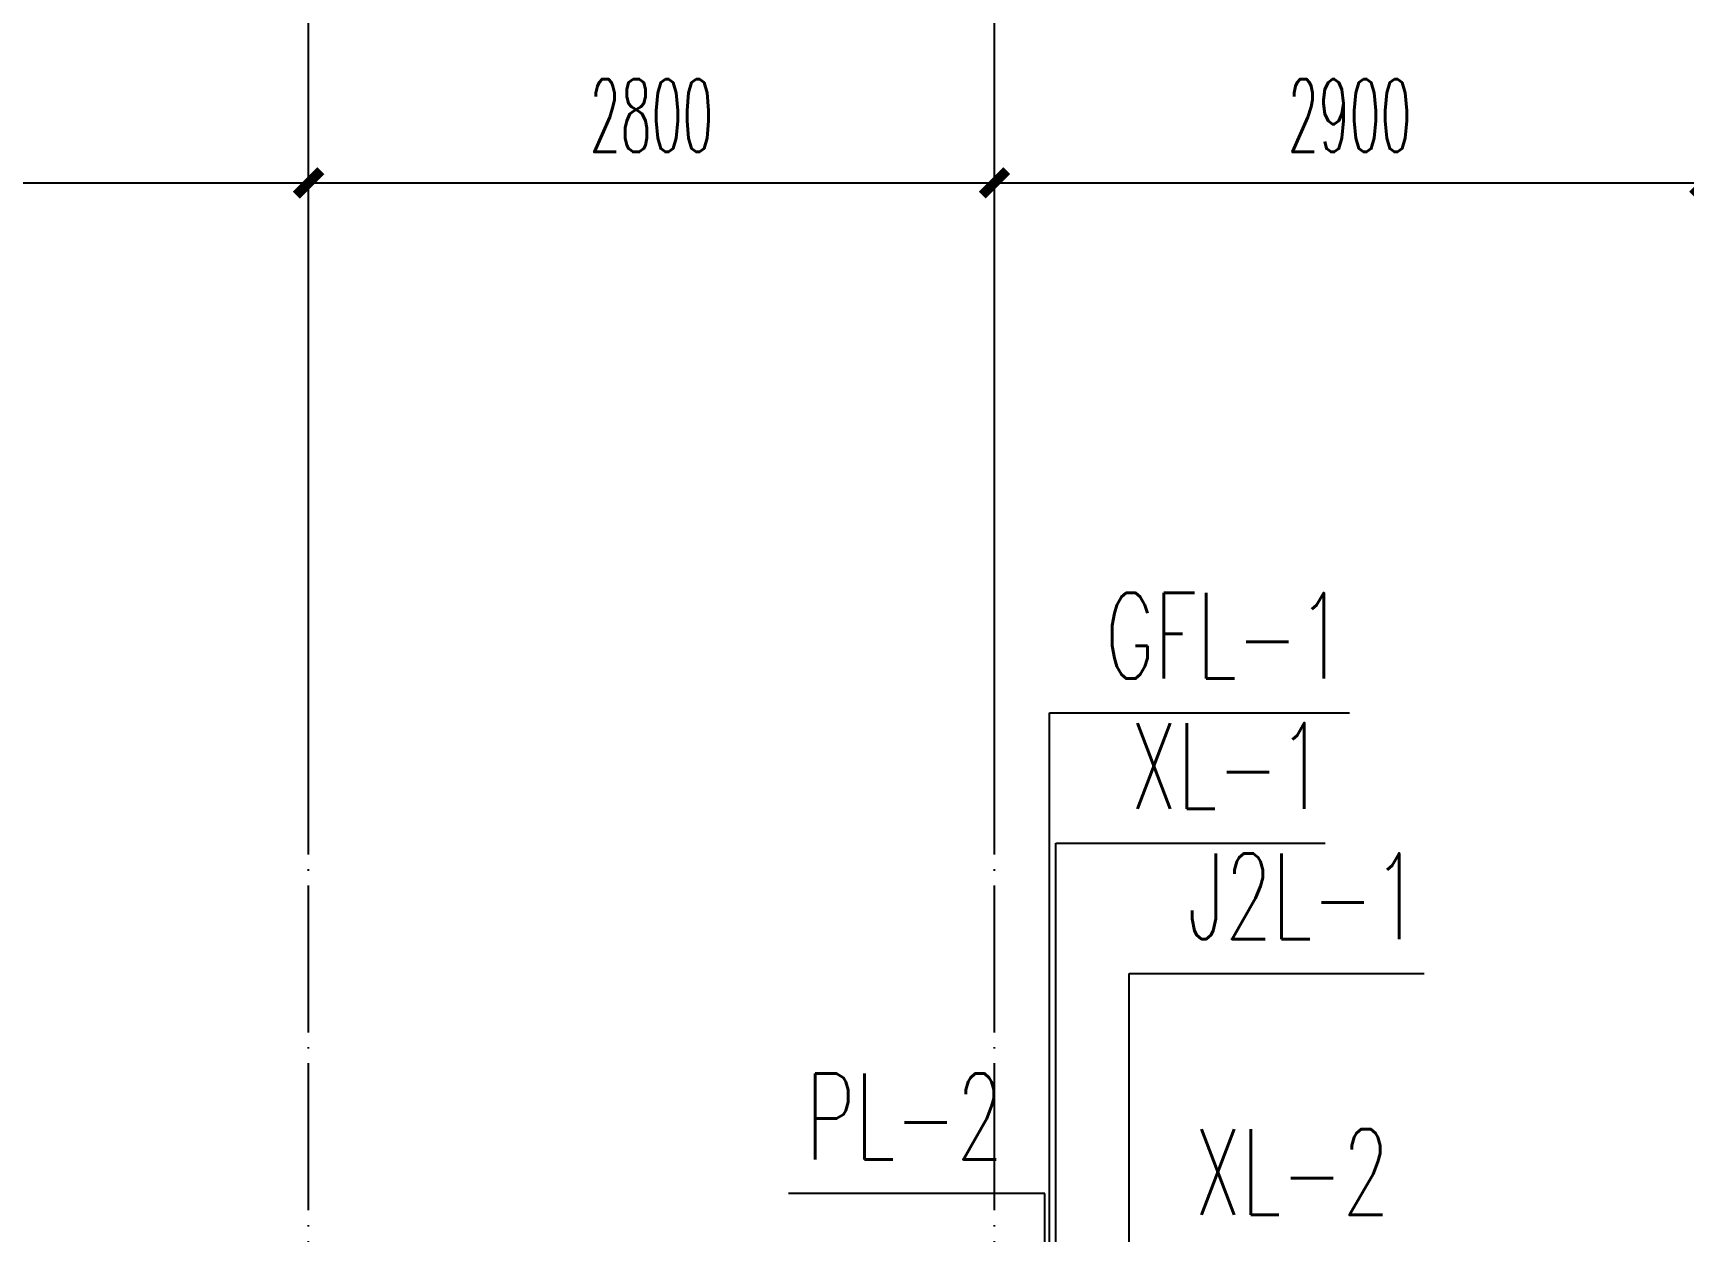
# Model space of a CAD drawing. Extents: x 27938 to 1507990, y 110129 to 923079.
# Drawn here: x 837891 to 844632, y 296978 to 301872 of the extents above; entities that cross this region are included whole.
import ezdxf

# ---------------------------------------------------------------- set-up
doc = ezdxf.new("R2010")
doc.units = 0
doc.header["$LTSCALE"] = 1000
doc.header["$MEASUREMENT"] = 0
doc.linetypes.add('DOTE', pattern=[2.42, 2, -0.2, 0.02, -0.2])
for name, color, linetype in [('----建筑底图', 8, 'Continuous'), ('AXIS', 3, 'Continuous'), ('DIM_不分区消火栓', 1, 'Continuous'), ('DIM_管井排水', 5, 'Continuous'), ('DIM_给水', 3, 'Continuous'), ('DIM_餐饮排水', 31, 'Continuous'), ('DOTE', 1, 'Continuous')]:
    doc.layers.add(name, color=color, linetype=linetype)
doc.styles.add('_TCH_DIM_T3', font='SIMPLEX.shx', dxfattribs={"width": 0.494118, "bigfont": 'GBCBIG.shx'})
doc.styles.add('_TWT_SERIAL', font='SIMPLEX', dxfattribs={"width": 0.8, "height": 3.5, "bigfont": 'HZTXT'})
doc.dimstyles.new('_TCH_ARCH&&100', dxfattribs={"dimtxt": 297.5, "dimasz": 100, "dimexe": 250, "dimexo": 300, "dimgap": 126.25, "dimtad": 1, "dimdec": 0, "dimzin": 0, "dimdsep": 46, "dimtxsty": '_TCH_DIM_T3', "dimblk": 'ARCHTICK', "dimcen": 0.09, "dimclrt": 4, "dimazin": 2, "dimtfac": 1, "dimtdec": 0, "dimtix": 1, "dimtmove": 2, "dimatfit": 3, "dimfxl": 100, "dimtolj": 1, "dimtzin": 0, "dimarcsym": 0})

# ---------------------------------------------------------------- blocks, each defined once
blk = doc.blocks.new('_ArchTick')
at = {"color": 0, "linetype": 'ByBlock', "const_width": 0.4}
blk.add_lwpolyline([(-0.5, -0.5), (0.5, 0.5)], dxfattribs=at)
blk = doc.blocks.new('*D1135')
at = {"layer": 'AXIS', "color": 0, "lineweight": -2}
for p, q in [((22502.5, -14349.8), (22502.5, -11899.8)), ((25402.5, -14349.8), (25402.5, -11899.8)), ((22502.5, -12149.8), (25402.5, -12149.8))]:
    blk.add_line(p, q, dxfattribs=at)
at = {"layer": 'Defpoints', "color": 0}
for p in [(25402.5, -12149.8), (22502.5, -14649.8), (25402.5, -14649.8)]:
    blk.add_point(p, dxfattribs=at)
at = {"layer": 'AXIS', "color": 0, "lineweight": -2, "xscale": 100, "yscale": 100, "zscale": 100, "rotation": 180}
blk.add_blockref('_ArchTick', (22502.5, -12149.8), dxfattribs=at)
at = {"layer": 'AXIS', "color": 0, "lineweight": -2, "xscale": 100, "yscale": 100, "zscale": 100}
blk.add_blockref('_ArchTick', (25402.5, -12149.8), dxfattribs=at)
at = {"layer": 'AXIS', "color": 4, "insert": (23952.5, -11874.8), "char_height": 297.5, "attachment_point": 5, "style": '_TCH_DIM_T3'}
blk.add_mtext('\\A1;2900', dxfattribs=at)
blk = doc.blocks.new('*D1136')
at = {"layer": 'AXIS', "color": 0, "lineweight": -2}
for p, q in [((25402.5, -14349.8), (25402.5, -11899.8)), ((28202.5, -14349.8), (28202.5, -11899.8)), ((25402.5, -12149.8), (28202.5, -12149.8))]:
    blk.add_line(p, q, dxfattribs=at)
at = {"layer": 'Defpoints', "color": 0}
for p in [(28202.5, -12149.8), (25402.5, -14649.8), (28202.5, -14649.8)]:
    blk.add_point(p, dxfattribs=at)
at = {"layer": 'AXIS', "color": 0, "lineweight": -2, "xscale": 100, "yscale": 100, "zscale": 100, "rotation": 180}
blk.add_blockref('_ArchTick', (25402.5, -12149.8), dxfattribs=at)
at = {"layer": 'AXIS', "color": 0, "lineweight": -2, "xscale": 100, "yscale": 100, "zscale": 100}
blk.add_blockref('_ArchTick', (28202.5, -12149.8), dxfattribs=at)
at = {"layer": 'AXIS', "color": 4, "insert": (26802.5, -11874.8), "char_height": 297.5, "attachment_point": 5, "style": '_TCH_DIM_T3'}
blk.add_mtext('\\A1;2800', dxfattribs=at)
blk = doc.blocks.new('*D1137')
at = {"layer": 'AXIS', "color": 0, "lineweight": -2}
for p, q in [((28202.5, -14349.8), (28202.5, -11899.8)), ((31102.5, -14349.8), (31102.5, -11899.8)), ((28202.5, -12149.8), (31102.5, -12149.8))]:
    blk.add_line(p, q, dxfattribs=at)
at = {"layer": 'Defpoints', "color": 0}
for p in [(31102.5, -12149.8), (28202.5, -14649.8), (31102.5, -14649.8)]:
    blk.add_point(p, dxfattribs=at)
at = {"layer": 'AXIS', "color": 0, "lineweight": -2, "xscale": 100, "yscale": 100, "zscale": 100, "rotation": 180}
blk.add_blockref('_ArchTick', (28202.5, -12149.8), dxfattribs=at)
at = {"layer": 'AXIS', "color": 0, "lineweight": -2, "xscale": 100, "yscale": 100, "zscale": 100}
blk.add_blockref('_ArchTick', (31102.5, -12149.8), dxfattribs=at)
at = {"layer": 'AXIS', "color": 4, "insert": (29652.5, -11874.8), "char_height": 297.5, "attachment_point": 5, "style": '_TCH_DIM_T3'}
blk.add_mtext('\\A1;2900', dxfattribs=at)
blk = doc.blocks.new('A$C1B43746D')
at = {"layer": 'AXIS', "color": 8}
for p, q in [((25402.5, -14649.8), (25402.5, -10649.8)), ((28202.5, -14649.8), (28202.5, -10649.8))]:
    blk.add_line(p, q, dxfattribs=at)
at = {"layer": 'DOTE', "color": 169, "linetype": 'DOTE', "ltscale": 0.3}
for p, q in [((25402.5, -20699.5), (25402.5, -14649.8)), ((28202.5, -20699.5), (28202.5, -14649.8))]:
    blk.add_line(p, q, dxfattribs=at)
at = {"layer": 'AXIS', "color": 8}
for p1, p2, picture, middle in [((22502.5, -14649.8), (25402.5, -14649.8), '*D1135', (23952.5, -11874.8)), ((25402.5, -14649.8), (28202.5, -14649.8), '*D1136', (26802.5, -11874.8)), ((28202.5, -14649.8), (31102.5, -14649.8), '*D1137', (29652.5, -11874.8))]:
    dim = blk.add_aligned_dim(p1=p1, p2=p2, distance=2500, dimstyle='_TCH_ARCH&&100', dxfattribs=at)
    dim.commit()
    dim.dimension.update_dxf_attribs({"geometry": picture, "text_midpoint": middle})

msp = doc.modelspace()

# ---------------------------------------------------------------- block references
at = {"layer": '----建筑底图', "ltscale": 0.5}
msp.add_blockref('A$C1B43746D', (813614.1, 313410.2), dxfattribs=at)

# ---------------------------------------------------------------- next in the draw order: linework, layer by layer
at = {"layer": 'DIM_不分区消火栓'}
for p, q in [((842066.6, 296510.4), (842066.6, 298565.3)), ((842066.6, 298565.3), (843166.4, 298565.3))]:
    msp.add_line(p, q, dxfattribs=at)
at = {"layer": 'DIM_管井排水'}
for p, q in [((842041.6, 295335.4), (842041.6, 299097.1)), ((842041.6, 299097.1), (843265.9, 299097.1))]:
    msp.add_line(p, q, dxfattribs=at)
at = {"layer": 'DIM_给水'}
for p, q in [((842366.6, 296510.4), (842366.6, 298033.8)), ((842366.6, 298033.8), (843570.5, 298033.8))]:
    msp.add_line(p, q, dxfattribs=at)
at = {"layer": 'DIM_餐饮排水'}
for p, q in [((842021.8, 297134.7), (840976.4, 297134.7)), ((842021.8, 294905.4), (842021.8, 297134.7))]:
    msp.add_line(p, q, dxfattribs=at)

# ---------------------------------------------------------------- next in the draw order: texts
at = {"layer": 'DIM_不分区消火栓', "color": 7, "style": '_TWT_SERIAL', "width": 0.64}
for s, p in [('XL-1', (842371.1, 298705.3)), ('XL-2', (842632.6, 297048.2))]:
    msp.add_text(s, height=350, dxfattribs=at).set_placement(p)
at = {"layer": 'DIM_管井排水', "color": 7, "style": '_TWT_SERIAL', "width": 0.64}
msp.add_text('GFL-1', height=350, dxfattribs=at).set_placement((842267.9, 299237.1))
at = {"layer": 'DIM_给水', "color": 7, "style": '_TWT_SERIAL', "width": 0.64}
msp.add_text('J2L-1', height=350, dxfattribs=at).set_placement((842604.5, 298173.8))
at = {"layer": 'DIM_餐饮排水', "color": 7, "style": '_TWT_SERIAL', "width": 0.64}
msp.add_text('PL-2', height=350, dxfattribs=at).set_placement((841046.4, 297274.7))

doc.saveas('drawing.dxf')
